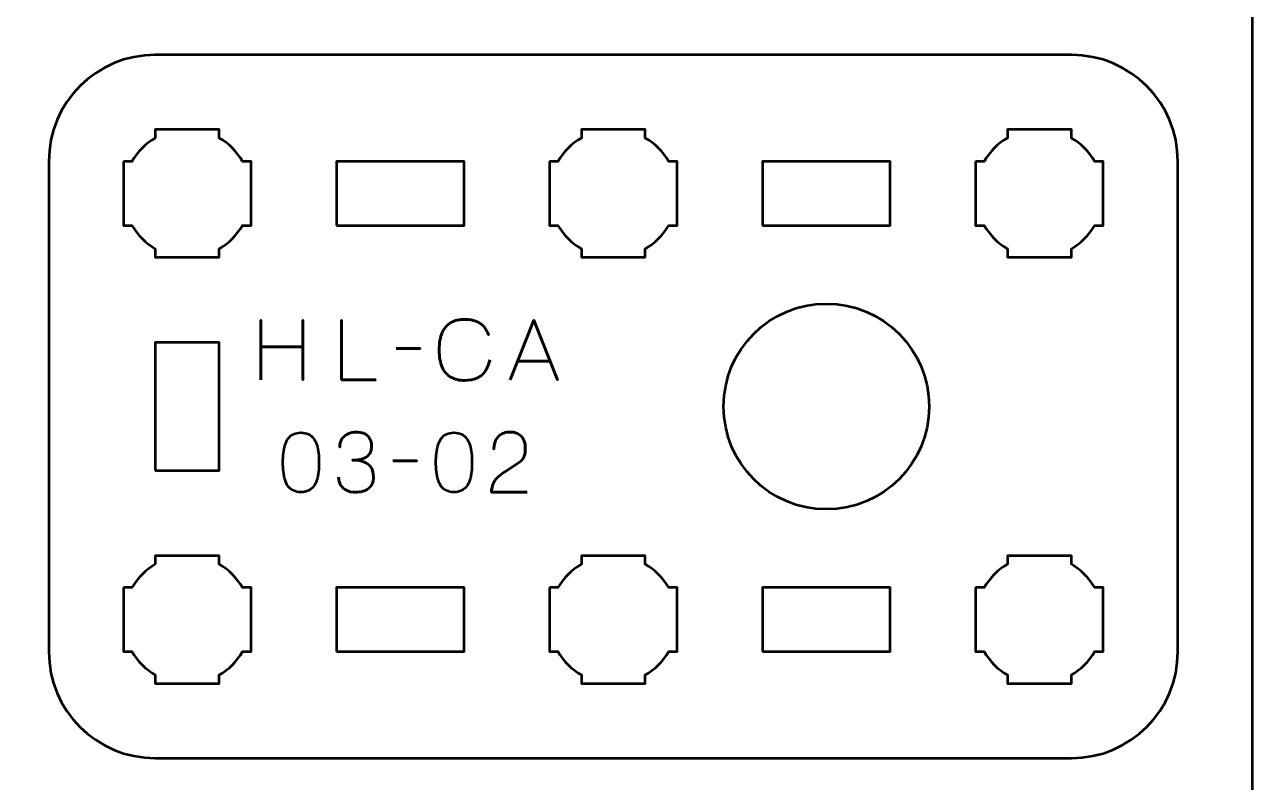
# Model space of a CAD drawing. Header units: centimetres. Extents: x -21 to 0, y -29.7 to 0.
# Drawn here: x -5.76 to 0, y -25.41 to -21.86 of the extents above; entities that cross this region are included whole.
import ezdxf

# ---------------------------------------------------------------- set-up
doc = ezdxf.new("R2010")
doc.units = ezdxf.units.CM
doc.header["$MEASUREMENT"] = 0
doc.layers.add('Layer 1', color=7, linetype='Continuous')

msp = doc.modelspace()

# ---------------------------------------------------------------- linework, layer by layer
at = {"layer": 'Layer 1', "lineweight": 53}
for points in [[(-4.3, -22.8), (-3.7, -22.8), (-3.7, -22.5), (-4.3, -22.5), (-4.3, -22.8)], [(-2.3, -22.8), (-1.7, -22.8), (-1.7, -22.5), (-2.3, -22.5), (-2.3, -22.8)], [(-5.15, -23.95), (-4.85, -23.95), (-4.85, -23.35), (-5.15, -23.35), (-5.15, -23.95)], [(-4.3, -24.8), (-3.7, -24.8), (-3.7, -24.5), (-4.3, -24.5), (-4.3, -24.8)], [(-2.3, -24.8), (-1.7, -24.8), (-1.7, -24.5), (-2.3, -24.5), (-2.3, -24.8)]]:
    msp.add_lwpolyline(points, close=True, dxfattribs=at)
msp.add_ellipse((-2, -23.65), major_axis=(0, 0.4825), ratio=1, dxfattribs=at)
at = {"layer": 'Layer 1', "color": 1, "lineweight": 53}
msp.add_open_spline([(-21.00003, -29.19995), (-21.00003, -29.19995), (-21.00003, -5.29992), (-21.00003, -5.29992), (-21.00003, -5.29992), (-21.00003, -5.21709), (-20.93286, -5.14992), (-20.85003, -5.14992), (-20.85003, -5.14992), (-20.7672, -5.14992), (-20.70003, -5.08275), (-20.70003, -4.99992), (-20.70003, -4.99992), (-20.70003, -4.91709), (-20.7672, -4.84992), (-20.85003, -4.84992), (-20.85003, -4.84992), (-20.93286, -4.84992), (-21.00003, -4.78275), (-21.00003, -4.69992), (-21.00003, -4.69992), (-21.00003, -4.61709), (-20.93286, -4.54992), (-20.85003, -4.54992), (-20.85003, -4.54992), (-20.7672, -4.54992), (-20.70003, -4.48275), (-20.70003, -4.39992), (-20.70003, -4.39992), (-20.70003, -4.31709), (-20.7672, -4.24992), (-20.85003, -4.24992), (-20.85003, -4.24992), (-20.93286, -4.24992), (-21.00003, -4.18275), (-21.00003, -4.09992), (-21.00003, -4.09992), (-21.00003, -4.01709), (-20.93286, -3.94992), (-20.85003, -3.94992), (-20.85003, -3.94992), (-20.7672, -3.94992), (-20.70003, -3.88275), (-20.70003, -3.79992), (-20.70003, -3.79992), (-20.70003, -3.71709), (-20.7672, -3.64992), (-20.85003, -3.64992), (-20.85003, -3.64992), (-20.93286, -3.64992), (-21.00003, -3.58275), (-21.00003, -3.49992), (-21.00003, -3.49992), (-21.00003, -3.41709), (-20.93286, -3.34992), (-20.85003, -3.34992), (-20.85003, -3.34992), (-20.7672, -3.34992), (-20.70003, -3.28275), (-20.70003, -3.19992), (-20.70003, -3.19992), (-20.70003, -3.11709), (-20.7672, -3.04992), (-20.85003, -3.04992), (-20.85003, -3.04992), (-20.93286, -3.04992), (-21.00003, -2.98275), (-21.00003, -2.89992), (-21.00003, -2.89992), (-21.00003, -2.81709), (-20.93286, -2.74992), (-20.85003, -2.74992), (-20.85003, -2.74992), (-20.7672, -2.74992), (-20.70003, -2.68275), (-20.70003, -2.59992), (-20.70003, -2.59992), (-20.70003, -2.51709), (-20.7672, -2.44992), (-20.85003, -2.44992), (-20.85003, -2.44992), (-20.93286, -2.44992), (-21.00003, -2.38275), (-21.00003, -2.29992), (-21.00003, -2.29992), (-21.00003, -2.21709), (-20.93286, -2.14992), (-20.85003, -2.14992), (-20.85003, -2.14992), (-20.7672, -2.14992), (-20.70003, -2.08275), (-20.70003, -1.99992), (-20.70003, -1.99992), (-20.70003, -1.91709), (-20.7672, -1.84992), (-20.85003, -1.84992), (-20.85003, -1.84992), (-20.93286, -1.84992), (-21.00003, -1.78275), (-21.00003, -1.69992), (-21.00003, -1.69992), (-21.00003, -1.61709), (-20.93286, -1.54992), (-20.85003, -1.54992), (-20.85003, -1.54992), (-20.7672, -1.54992), (-20.70003, -1.48275), (-20.70003, -1.39992), (-20.70003, -1.39992), (-20.70003, -1.31709), (-20.7672, -1.24992), (-20.85003, -1.24992), (-20.85003, -1.24992), (-20.93286, -1.24992), (-21.00003, -1.18275), (-21.00003, -1.09992), (-21.00003, -1.09992), (-21.00003, -1.09992), (-21.00003, -0.49992), (-21.00003, -0.49992), (-21.00003, -0.49992), (-21.00003, -0.22295), (-20.77694, 0.00004), (-20.49994, 0.00004), (-20.49994, 0.00004), (-20.49994, 0.00004), (-0.50008, 0.00004), (-0.50008, 0.00004), (-0.50008, 0.00004), (-0.22294, 0.00004), (0.00002, -0.22295), (0.00002, -0.49992), (0.00002, -0.49992), (0.00002, -0.49992), (0.00002, -29.19995), (0.00002, -29.19995), (0.00002, -29.19995), (0.00002, -29.47695), (-0.22294, -29.70004), (-0.50008, -29.70004), (-0.50008, -29.70004), (-0.50008, -29.70004), (-20.49994, -29.70004), (-20.49994, -29.70004), (-20.49994, -29.70004), (-20.77694, -29.70004), (-21.00003, -29.47695), (-21.00003, -29.19995)], degree=3, knots=[0, 0, 0, 0, 0.027027, 0.027027, 0.027027, 0.027027, 0.0540541, 0.0540541, 0.0540541, 0.0540541, 0.0810811, 0.0810811, 0.0810811, 0.0810811, 0.1081081, 0.1081081, 0.1081081, 0.1081081, 0.1351351, 0.1351351, 0.1351351, 0.1351351, 0.1621622, 0.1621622, 0.1621622, 0.1621622, 0.1891892, 0.1891892, 0.1891892, 0.1891892, 0.2162162, 0.2162162, 0.2162162, 0.2162162, 0.2432432, 0.2432432, 0.2432432, 0.2432432, 0.2702703, 0.2702703, 0.2702703, 0.2702703, 0.2972973, 0.2972973, 0.2972973, 0.2972973, 0.3243243, 0.3243243, 0.3243243, 0.3243243, 0.3513514, 0.3513514, 0.3513514, 0.3513514, 0.3783784, 0.3783784, 0.3783784, 0.3783784, 0.4054054, 0.4054054, 0.4054054, 0.4054054, 0.4324324, 0.4324324, 0.4324324, 0.4324324, 0.4594595, 0.4594595, 0.4594595, 0.4594595, 0.4864865, 0.4864865, 0.4864865, 0.4864865, 0.5135135, 0.5135135, 0.5135135, 0.5135135, 0.5405405, 0.5405405, 0.5405405, 0.5405405, 0.5675676, 0.5675676, 0.5675676, 0.5675676, 0.5945946, 0.5945946, 0.5945946, 0.5945946, 0.6216216, 0.6216216, 0.6216216, 0.6216216, 0.6486486, 0.6486486, 0.6486486, 0.6486486, 0.6756757, 0.6756757, 0.6756757, 0.6756757, 0.7027027, 0.7027027, 0.7027027, 0.7027027, 0.7297297, 0.7297297, 0.7297297, 0.7297297, 0.7567568, 0.7567568, 0.7567568, 0.7567568, 0.7837838, 0.7837838, 0.7837838, 0.7837838, 0.8108108, 0.8108108, 0.8108108, 0.8108108, 0.8378378, 0.8378378, 0.8378378, 0.8378378, 0.8648649, 0.8648649, 0.8648649, 0.8648649, 0.8918919, 0.8918919, 0.8918919, 0.8918919, 0.9189189, 0.9189189, 0.9189189, 0.9189189, 0.9459459, 0.9459459, 0.9459459, 0.9459459, 0.972973, 0.972973, 0.972973, 0.972973, 1, 1, 1, 1], dxfattribs=at)
at = {"layer": 'Layer 1', "color": 3, "lineweight": 53}
msp.add_open_spline([(-5.65, -24.8), (-5.65, -24.8), (-5.65, -22.5), (-5.65, -22.5), (-5.65, -22.5), (-5.65, -22.22391), (-5.42609, -22), (-5.15, -22), (-5.15, -22), (-5.15, -22), (-0.85, -22), (-0.85, -22), (-0.85, -22), (-0.57391, -22), (-0.35, -22.22391), (-0.35, -22.5), (-0.35, -22.5), (-0.35, -22.5), (-0.35, -24.8), (-0.35, -24.8), (-0.35, -24.8), (-0.35, -25.07609), (-0.57391, -25.3), (-0.85, -25.3), (-0.85, -25.3), (-0.85, -25.3), (-5.15, -25.3), (-5.15, -25.3), (-5.15, -25.3), (-5.42609, -25.3), (-5.65, -25.07609), (-5.65, -24.8)], degree=3, knots=[0, 0, 0, 0, 0.125, 0.125, 0.125, 0.125, 0.25, 0.25, 0.25, 0.25, 0.375, 0.375, 0.375, 0.375, 0.5, 0.5, 0.5, 0.5, 0.625, 0.625, 0.625, 0.625, 0.75, 0.75, 0.75, 0.75, 0.875, 0.875, 0.875, 0.875, 1, 1, 1, 1], dxfattribs=at)
at = {"layer": 'Layer 1', "lineweight": 53}
for points in [[(-5.3, -22.5), (-5.3, -22.5), (-5.25985, -22.5), (-5.25985, -22.5), (-5.25985, -22.5), (-5.2335, -22.45447), (-5.19553, -22.4165), (-5.15, -22.39015), (-5.15, -22.39015), (-5.15, -22.39015), (-5.15, -22.35), (-5.15, -22.35), (-5.15, -22.35), (-5.15, -22.35), (-5, -22.35), (-5, -22.35), (-5, -22.35), (-5, -22.35), (-4.85, -22.35), (-4.85, -22.35), (-4.85, -22.35), (-4.85, -22.35), (-4.85, -22.39015), (-4.85, -22.39015), (-4.85, -22.39015), (-4.80447, -22.4165), (-4.7665, -22.45447), (-4.74015, -22.5), (-4.74015, -22.5), (-4.74015, -22.5), (-4.7, -22.5), (-4.7, -22.5), (-4.7, -22.5), (-4.7, -22.5), (-4.7, -22.65), (-4.7, -22.65), (-4.7, -22.65), (-4.7, -22.65), (-4.7, -22.8), (-4.7, -22.8), (-4.7, -22.8), (-4.7, -22.8), (-4.74015, -22.8), (-4.74015, -22.8), (-4.74015, -22.8), (-4.7665, -22.84553), (-4.80447, -22.8835), (-4.85, -22.90985), (-4.85, -22.90985), (-4.85, -22.90985), (-4.85, -22.95), (-4.85, -22.95), (-4.85, -22.95), (-4.85, -22.95), (-5, -22.95), (-5, -22.95), (-5, -22.95), (-5, -22.95), (-5.15, -22.95), (-5.15, -22.95), (-5.15, -22.95), (-5.15, -22.95), (-5.15, -22.90985), (-5.15, -22.90985), (-5.15, -22.90985), (-5.19553, -22.8835), (-5.2335, -22.84553), (-5.25985, -22.8), (-5.25985, -22.8), (-5.25985, -22.8), (-5.3, -22.8), (-5.3, -22.8), (-5.3, -22.8), (-5.3, -22.8), (-5.3, -22.65), (-5.3, -22.65), (-5.3, -22.65), (-5.3, -22.65), (-5.3, -22.5), (-5.3, -22.5)], [(-3.3, -22.5), (-3.3, -22.5), (-3.25985, -22.5), (-3.25985, -22.5), (-3.25985, -22.5), (-3.2335, -22.45447), (-3.19553, -22.4165), (-3.15, -22.39015), (-3.15, -22.39015), (-3.15, -22.39015), (-3.15, -22.35), (-3.15, -22.35), (-3.15, -22.35), (-3.15, -22.35), (-3, -22.35), (-3, -22.35), (-3, -22.35), (-3, -22.35), (-2.85, -22.35), (-2.85, -22.35), (-2.85, -22.35), (-2.85, -22.35), (-2.85, -22.39015), (-2.85, -22.39015), (-2.85, -22.39015), (-2.80447, -22.4165), (-2.7665, -22.45447), (-2.74015, -22.5), (-2.74015, -22.5), (-2.74015, -22.5), (-2.7, -22.5), (-2.7, -22.5), (-2.7, -22.5), (-2.7, -22.5), (-2.7, -22.65), (-2.7, -22.65), (-2.7, -22.65), (-2.7, -22.65), (-2.7, -22.8), (-2.7, -22.8), (-2.7, -22.8), (-2.7, -22.8), (-2.74015, -22.8), (-2.74015, -22.8), (-2.74015, -22.8), (-2.7665, -22.84553), (-2.80447, -22.8835), (-2.85, -22.90985), (-2.85, -22.90985), (-2.85, -22.90985), (-2.85, -22.95), (-2.85, -22.95), (-2.85, -22.95), (-2.85, -22.95), (-3, -22.95), (-3, -22.95), (-3, -22.95), (-3, -22.95), (-3.15, -22.95), (-3.15, -22.95), (-3.15, -22.95), (-3.15, -22.95), (-3.15, -22.90985), (-3.15, -22.90985), (-3.15, -22.90985), (-3.19553, -22.8835), (-3.2335, -22.84553), (-3.25985, -22.8), (-3.25985, -22.8), (-3.25985, -22.8), (-3.3, -22.8), (-3.3, -22.8), (-3.3, -22.8), (-3.3, -22.8), (-3.3, -22.65), (-3.3, -22.65), (-3.3, -22.65), (-3.3, -22.65), (-3.3, -22.5), (-3.3, -22.5)], [(-1.3, -22.5), (-1.3, -22.5), (-1.25985, -22.5), (-1.25985, -22.5), (-1.25985, -22.5), (-1.2335, -22.45447), (-1.19553, -22.4165), (-1.15, -22.39015), (-1.15, -22.39015), (-1.15, -22.39015), (-1.15, -22.35), (-1.15, -22.35), (-1.15, -22.35), (-1.15, -22.35), (-1, -22.35), (-1, -22.35), (-1, -22.35), (-1, -22.35), (-0.85, -22.35), (-0.85, -22.35), (-0.85, -22.35), (-0.85, -22.35), (-0.85, -22.39015), (-0.85, -22.39015), (-0.85, -22.39015), (-0.80447, -22.4165), (-0.7665, -22.45447), (-0.74015, -22.5), (-0.74015, -22.5), (-0.74015, -22.5), (-0.7, -22.5), (-0.7, -22.5), (-0.7, -22.5), (-0.7, -22.5), (-0.7, -22.65), (-0.7, -22.65), (-0.7, -22.65), (-0.7, -22.65), (-0.7, -22.8), (-0.7, -22.8), (-0.7, -22.8), (-0.7, -22.8), (-0.74015, -22.8), (-0.74015, -22.8), (-0.74015, -22.8), (-0.7665, -22.84553), (-0.80447, -22.8835), (-0.85, -22.90985), (-0.85, -22.90985), (-0.85, -22.90985), (-0.85, -22.95), (-0.85, -22.95), (-0.85, -22.95), (-0.85, -22.95), (-1, -22.95), (-1, -22.95), (-1, -22.95), (-1, -22.95), (-1.15, -22.95), (-1.15, -22.95), (-1.15, -22.95), (-1.15, -22.95), (-1.15, -22.90985), (-1.15, -22.90985), (-1.15, -22.90985), (-1.19553, -22.8835), (-1.2335, -22.84553), (-1.25985, -22.8), (-1.25985, -22.8), (-1.25985, -22.8), (-1.3, -22.8), (-1.3, -22.8), (-1.3, -22.8), (-1.3, -22.8), (-1.3, -22.65), (-1.3, -22.65), (-1.3, -22.65), (-1.3, -22.65), (-1.3, -22.5), (-1.3, -22.5)], [(-5.3, -24.5), (-5.3, -24.5), (-5.25985, -24.5), (-5.25985, -24.5), (-5.25985, -24.5), (-5.2335, -24.45447), (-5.19553, -24.4165), (-5.15, -24.39015), (-5.15, -24.39015), (-5.15, -24.39015), (-5.15, -24.35), (-5.15, -24.35), (-5.15, -24.35), (-5.15, -24.35), (-5, -24.35), (-5, -24.35), (-5, -24.35), (-5, -24.35), (-4.85, -24.35), (-4.85, -24.35), (-4.85, -24.35), (-4.85, -24.35), (-4.85, -24.39015), (-4.85, -24.39015), (-4.85, -24.39015), (-4.80447, -24.4165), (-4.7665, -24.45447), (-4.74015, -24.5), (-4.74015, -24.5), (-4.74015, -24.5), (-4.7, -24.5), (-4.7, -24.5), (-4.7, -24.5), (-4.7, -24.5), (-4.7, -24.65), (-4.7, -24.65), (-4.7, -24.65), (-4.7, -24.65), (-4.7, -24.8), (-4.7, -24.8), (-4.7, -24.8), (-4.7, -24.8), (-4.74015, -24.8), (-4.74015, -24.8), (-4.74015, -24.8), (-4.7665, -24.84553), (-4.80447, -24.8835), (-4.85, -24.90985), (-4.85, -24.90985), (-4.85, -24.90985), (-4.85, -24.95), (-4.85, -24.95), (-4.85, -24.95), (-4.85, -24.95), (-5, -24.95), (-5, -24.95), (-5, -24.95), (-5, -24.95), (-5.15, -24.95), (-5.15, -24.95), (-5.15, -24.95), (-5.15, -24.95), (-5.15, -24.90985), (-5.15, -24.90985), (-5.15, -24.90985), (-5.19553, -24.8835), (-5.2335, -24.84553), (-5.25985, -24.8), (-5.25985, -24.8), (-5.25985, -24.8), (-5.3, -24.8), (-5.3, -24.8), (-5.3, -24.8), (-5.3, -24.8), (-5.3, -24.65), (-5.3, -24.65), (-5.3, -24.65), (-5.3, -24.65), (-5.3, -24.5), (-5.3, -24.5)], [(-3.3, -24.5), (-3.3, -24.5), (-3.25985, -24.5), (-3.25985, -24.5), (-3.25985, -24.5), (-3.2335, -24.45447), (-3.19553, -24.4165), (-3.15, -24.39015), (-3.15, -24.39015), (-3.15, -24.39015), (-3.15, -24.35), (-3.15, -24.35), (-3.15, -24.35), (-3.15, -24.35), (-3, -24.35), (-3, -24.35), (-3, -24.35), (-3, -24.35), (-2.85, -24.35), (-2.85, -24.35), (-2.85, -24.35), (-2.85, -24.35), (-2.85, -24.39015), (-2.85, -24.39015), (-2.85, -24.39015), (-2.80447, -24.4165), (-2.7665, -24.45447), (-2.74015, -24.5), (-2.74015, -24.5), (-2.74015, -24.5), (-2.7, -24.5), (-2.7, -24.5), (-2.7, -24.5), (-2.7, -24.5), (-2.7, -24.65), (-2.7, -24.65), (-2.7, -24.65), (-2.7, -24.65), (-2.7, -24.8), (-2.7, -24.8), (-2.7, -24.8), (-2.7, -24.8), (-2.74015, -24.8), (-2.74015, -24.8), (-2.74015, -24.8), (-2.7665, -24.84553), (-2.80447, -24.8835), (-2.85, -24.90985), (-2.85, -24.90985), (-2.85, -24.90985), (-2.85, -24.95), (-2.85, -24.95), (-2.85, -24.95), (-2.85, -24.95), (-3, -24.95), (-3, -24.95), (-3, -24.95), (-3, -24.95), (-3.15, -24.95), (-3.15, -24.95), (-3.15, -24.95), (-3.15, -24.95), (-3.15, -24.90985), (-3.15, -24.90985), (-3.15, -24.90985), (-3.19553, -24.8835), (-3.2335, -24.84553), (-3.25985, -24.8), (-3.25985, -24.8), (-3.25985, -24.8), (-3.3, -24.8), (-3.3, -24.8), (-3.3, -24.8), (-3.3, -24.8), (-3.3, -24.65), (-3.3, -24.65), (-3.3, -24.65), (-3.3, -24.65), (-3.3, -24.5), (-3.3, -24.5)], [(-1.3, -24.5), (-1.3, -24.5), (-1.25985, -24.5), (-1.25985, -24.5), (-1.25985, -24.5), (-1.2335, -24.45447), (-1.19553, -24.4165), (-1.15, -24.39015), (-1.15, -24.39015), (-1.15, -24.39015), (-1.15, -24.35), (-1.15, -24.35), (-1.15, -24.35), (-1.15, -24.35), (-1, -24.35), (-1, -24.35), (-1, -24.35), (-1, -24.35), (-0.85, -24.35), (-0.85, -24.35), (-0.85, -24.35), (-0.85, -24.35), (-0.85, -24.39015), (-0.85, -24.39015), (-0.85, -24.39015), (-0.80447, -24.4165), (-0.7665, -24.45447), (-0.74015, -24.5), (-0.74015, -24.5), (-0.74015, -24.5), (-0.7, -24.5), (-0.7, -24.5), (-0.7, -24.5), (-0.7, -24.5), (-0.7, -24.65), (-0.7, -24.65), (-0.7, -24.65), (-0.7, -24.65), (-0.7, -24.8), (-0.7, -24.8), (-0.7, -24.8), (-0.7, -24.8), (-0.74015, -24.8), (-0.74015, -24.8), (-0.74015, -24.8), (-0.7665, -24.84553), (-0.80447, -24.8835), (-0.85, -24.90985), (-0.85, -24.90985), (-0.85, -24.90985), (-0.85, -24.95), (-0.85, -24.95), (-0.85, -24.95), (-0.85, -24.95), (-1, -24.95), (-1, -24.95), (-1, -24.95), (-1, -24.95), (-1.15, -24.95), (-1.15, -24.95), (-1.15, -24.95), (-1.15, -24.95), (-1.15, -24.90985), (-1.15, -24.90985), (-1.15, -24.90985), (-1.19553, -24.8835), (-1.2335, -24.84553), (-1.25985, -24.8), (-1.25985, -24.8), (-1.25985, -24.8), (-1.3, -24.8), (-1.3, -24.8), (-1.3, -24.8), (-1.3, -24.8), (-1.3, -24.65), (-1.3, -24.65), (-1.3, -24.65), (-1.3, -24.65), (-1.3, -24.5), (-1.3, -24.5)]]:
    msp.add_open_spline(points, degree=3, knots=[0, 0, 0, 0, 0.05, 0.05, 0.05, 0.05, 0.1, 0.1, 0.1, 0.1, 0.15, 0.15, 0.15, 0.15, 0.2, 0.2, 0.2, 0.2, 0.25, 0.25, 0.25, 0.25, 0.3, 0.3, 0.3, 0.3, 0.35, 0.35, 0.35, 0.35, 0.4, 0.4, 0.4, 0.4, 0.45, 0.45, 0.45, 0.45, 0.5, 0.5, 0.5, 0.5, 0.55, 0.55, 0.55, 0.55, 0.6, 0.6, 0.6, 0.6, 0.65, 0.65, 0.65, 0.65, 0.7, 0.7, 0.7, 0.7, 0.75, 0.75, 0.75, 0.75, 0.8, 0.8, 0.8, 0.8, 0.85, 0.85, 0.85, 0.85, 0.9, 0.9, 0.9, 0.9, 0.95, 0.95, 0.95, 0.95, 1, 1, 1, 1], dxfattribs=at)
at = {"layer": 'Layer 1', "color": 5, "lineweight": 53}
for points, knots in [([(-4.65505, -23.52462), (-4.65505, -23.52462), (-4.65505, -23.36978), (-4.65505, -23.36978), (-4.65505, -23.36978), (-4.65505, -23.36978), (-4.45753, -23.36978), (-4.45753, -23.36978), (-4.45753, -23.36978), (-4.45753, -23.36978), (-4.45753, -23.52462), (-4.45753, -23.52462), (-4.45753, -23.52462), (-4.45753, -23.52462), (-4.45753, -23.24522), (-4.45753, -23.24522), (-4.45753, -23.24522), (-4.45753, -23.24522), (-4.45753, -23.36978), (-4.45753, -23.36978), (-4.45753, -23.36978), (-4.45753, -23.36978), (-4.65505, -23.36978), (-4.65505, -23.36978), (-4.65505, -23.36978), (-4.65505, -23.36978), (-4.65505, -23.24522), (-4.65505, -23.24522), (-4.65505, -23.24522), (-4.65505, -23.24522), (-4.65505, -23.52462), (-4.65505, -23.52462)], [0, 0, 0, 0, 0.125, 0.125, 0.125, 0.125, 0.25, 0.25, 0.25, 0.25, 0.375, 0.375, 0.375, 0.375, 0.5, 0.5, 0.5, 0.5, 0.625, 0.625, 0.625, 0.625, 0.75, 0.75, 0.75, 0.75, 0.875, 0.875, 0.875, 0.875, 1, 1, 1, 1]), ([(-4.11293, -23.52462), (-4.11293, -23.52462), (-4.2763, -23.52462), (-4.2763, -23.52462), (-4.2763, -23.52462), (-4.2763, -23.52462), (-4.2763, -23.24483), (-4.2763, -23.24483), (-4.2763, -23.24483), (-4.2763, -23.24483), (-4.2763, -23.52462), (-4.2763, -23.52462), (-4.2763, -23.52462), (-4.2763, -23.52462), (-4.11293, -23.52462), (-4.11293, -23.52462)], [0, 0, 0, 0, 0.25, 0.25, 0.25, 0.25, 0.5, 0.5, 0.5, 0.5, 0.75, 0.75, 0.75, 0.75, 1, 1, 1, 1]), ([(-3.58012, -23.43071), (-3.58426, -23.45289), (-3.5915, -23.4712), (-3.60165, -23.48556), (-3.60165, -23.48556), (-3.61187, -23.49985), (-3.62494, -23.51046), (-3.64085, -23.51738), (-3.64085, -23.51738), (-3.65669, -23.5243), (-3.67532, -23.52779), (-3.69653, -23.52772), (-3.69653, -23.52772), (-3.72234, -23.52779), (-3.74427, -23.52281), (-3.76225, -23.51265), (-3.76225, -23.51265), (-3.78023, -23.50257), (-3.79394, -23.48698), (-3.80338, -23.46583), (-3.80338, -23.46583), (-3.81282, -23.44468), (-3.81754, -23.41758), (-3.81761, -23.38453), (-3.81761, -23.38453), (-3.81754, -23.35161), (-3.81282, -23.32458), (-3.80338, -23.30343), (-3.80338, -23.30343), (-3.79394, -23.28228), (-3.78023, -23.26662), (-3.76225, -23.25647), (-3.76225, -23.25647), (-3.74427, -23.24632), (-3.72234, -23.24127), (-3.69653, -23.24134), (-3.69653, -23.24134), (-3.66892, -23.24127), (-3.64576, -23.24716), (-3.62714, -23.25899), (-3.62714, -23.25899), (-3.60857, -23.27083), (-3.59493, -23.28913), (-3.58633, -23.3139), (-3.58633, -23.3139), (-3.59493, -23.28913), (-3.60857, -23.27083), (-3.62714, -23.25899), (-3.62714, -23.25899), (-3.64576, -23.24716), (-3.66892, -23.24127), (-3.69653, -23.24134), (-3.69653, -23.24134), (-3.72234, -23.24127), (-3.74427, -23.24632), (-3.76225, -23.25647), (-3.76225, -23.25647), (-3.78023, -23.26662), (-3.79394, -23.28228), (-3.80338, -23.30343), (-3.80338, -23.30343), (-3.81282, -23.32458), (-3.81754, -23.35161), (-3.81761, -23.38453), (-3.81761, -23.38453), (-3.81754, -23.41758), (-3.81282, -23.44468), (-3.80338, -23.46583), (-3.80338, -23.46583), (-3.79394, -23.48698), (-3.78023, -23.50257), (-3.76225, -23.51265), (-3.76225, -23.51265), (-3.74427, -23.52281), (-3.72234, -23.52779), (-3.69653, -23.52772), (-3.69653, -23.52772), (-3.67532, -23.52779), (-3.65669, -23.5243), (-3.64085, -23.51738), (-3.64085, -23.51738), (-3.62494, -23.51046), (-3.61187, -23.49985), (-3.60165, -23.48556), (-3.60165, -23.48556), (-3.5915, -23.4712), (-3.58426, -23.45289), (-3.58012, -23.43071)], [0, 0, 0, 0, 0.0454545, 0.0454545, 0.0454545, 0.0454545, 0.0909091, 0.0909091, 0.0909091, 0.0909091, 0.1363636, 0.1363636, 0.1363636, 0.1363636, 0.1818182, 0.1818182, 0.1818182, 0.1818182, 0.2272727, 0.2272727, 0.2272727, 0.2272727, 0.2727273, 0.2727273, 0.2727273, 0.2727273, 0.3181818, 0.3181818, 0.3181818, 0.3181818, 0.3636364, 0.3636364, 0.3636364, 0.3636364, 0.4090909, 0.4090909, 0.4090909, 0.4090909, 0.4545455, 0.4545455, 0.4545455, 0.4545455, 0.5, 0.5, 0.5, 0.5, 0.5454545, 0.5454545, 0.5454545, 0.5454545, 0.5909091, 0.5909091, 0.5909091, 0.5909091, 0.6363636, 0.6363636, 0.6363636, 0.6363636, 0.6818182, 0.6818182, 0.6818182, 0.6818182, 0.7272727, 0.7272727, 0.7272727, 0.7272727, 0.7727273, 0.7727273, 0.7727273, 0.7727273, 0.8181818, 0.8181818, 0.8181818, 0.8181818, 0.8636364, 0.8636364, 0.8636364, 0.8636364, 0.9090909, 0.9090909, 0.9090909, 0.9090909, 0.9545455, 0.9545455, 0.9545455, 0.9545455, 1, 1, 1, 1]), ([(-3.48465, -23.52462), (-3.48465, -23.52462), (-3.37366, -23.24483), (-3.37366, -23.24483), (-3.37366, -23.24483), (-3.37366, -23.24483), (-3.26229, -23.52462), (-3.26229, -23.52462), (-3.26229, -23.52462), (-3.26229, -23.52462), (-3.37366, -23.24483), (-3.37366, -23.24483), (-3.37366, -23.24483), (-3.37366, -23.24483), (-3.48465, -23.52462), (-3.48465, -23.52462)], [0, 0, 0, 0, 0.25, 0.25, 0.25, 0.25, 0.5, 0.5, 0.5, 0.5, 0.75, 0.75, 0.75, 0.75, 1, 1, 1, 1]), ([(-4.0194, -23.37832), (-4.0194, -23.37832), (-3.90647, -23.37832), (-3.90647, -23.37832), (-3.90647, -23.37832), (-3.90647, -23.37832), (-4.0194, -23.37832), (-4.0194, -23.37832)], [0, 0, 0, 0, 0.5, 0.5, 0.5, 0.5, 1, 1, 1, 1]), ([(-3.44972, -23.43653), (-3.44972, -23.43653), (-3.2976, -23.43653), (-3.2976, -23.43653), (-3.2976, -23.43653), (-3.2976, -23.43653), (-3.44972, -23.43653), (-3.44972, -23.43653)], [0, 0, 0, 0, 0.5, 0.5, 0.5, 0.5, 1, 1, 1, 1]), ([(-4.46644, -24.052), (-4.45286, -24.05194), (-4.44115, -24.04954), (-4.43139, -24.04489), (-4.43139, -24.04489), (-4.42169, -24.04023), (-4.4136, -24.03357), (-4.40713, -24.02509), (-4.40713, -24.02509), (-4.40073, -24.01656), (-4.39569, -24.00647), (-4.39193, -23.99483), (-4.39193, -23.99483), (-4.38825, -23.98318), (-4.3856, -23.97044), (-4.38411, -23.95647), (-4.38411, -23.95647), (-4.38256, -23.9425), (-4.38178, -23.92782), (-4.38185, -23.9123), (-4.38185, -23.9123), (-4.38178, -23.89684), (-4.38256, -23.88216), (-4.38411, -23.86825), (-4.38411, -23.86825), (-4.3856, -23.85435), (-4.38825, -23.84154), (-4.39193, -23.8299), (-4.39193, -23.8299), (-4.39569, -23.81832), (-4.40073, -23.80823), (-4.40713, -23.79963), (-4.40713, -23.79963), (-4.4136, -23.79109), (-4.42169, -23.78443), (-4.43139, -23.77978), (-4.43139, -23.77978), (-4.44115, -23.77505), (-4.45286, -23.77266), (-4.46644, -23.7726), (-4.46644, -23.7726), (-4.48002, -23.77266), (-4.49173, -23.77505), (-4.5015, -23.77978), (-4.5015, -23.77978), (-4.5112, -23.78443), (-4.51928, -23.79109), (-4.52575, -23.79963), (-4.52575, -23.79963), (-4.53215, -23.80823), (-4.5372, -23.81832), (-4.54095, -23.8299), (-4.54095, -23.8299), (-4.54464, -23.84154), (-4.54729, -23.85435), (-4.54878, -23.86825), (-4.54878, -23.86825), (-4.55033, -23.88216), (-4.5511, -23.89684), (-4.55104, -23.9123), (-4.55104, -23.9123), (-4.5511, -23.92782), (-4.55033, -23.9425), (-4.54878, -23.95647), (-4.54878, -23.95647), (-4.54729, -23.97044), (-4.54464, -23.98318), (-4.54095, -23.99483), (-4.54095, -23.99483), (-4.5372, -24.00647), (-4.53215, -24.01656), (-4.52575, -24.02509), (-4.52575, -24.02509), (-4.51928, -24.03357), (-4.5112, -24.04023), (-4.5015, -24.04489), (-4.5015, -24.04489), (-4.49173, -24.04954), (-4.48002, -24.05194), (-4.46644, -24.052)], [0, 0, 0, 0, 0.05, 0.05, 0.05, 0.05, 0.1, 0.1, 0.1, 0.1, 0.15, 0.15, 0.15, 0.15, 0.2, 0.2, 0.2, 0.2, 0.25, 0.25, 0.25, 0.25, 0.3, 0.3, 0.3, 0.3, 0.35, 0.35, 0.35, 0.35, 0.4, 0.4, 0.4, 0.4, 0.45, 0.45, 0.45, 0.45, 0.5, 0.5, 0.5, 0.5, 0.55, 0.55, 0.55, 0.55, 0.6, 0.6, 0.6, 0.6, 0.65, 0.65, 0.65, 0.65, 0.7, 0.7, 0.7, 0.7, 0.75, 0.75, 0.75, 0.75, 0.8, 0.8, 0.8, 0.8, 0.85, 0.85, 0.85, 0.85, 0.9, 0.9, 0.9, 0.9, 0.95, 0.95, 0.95, 0.95, 1, 1, 1, 1]), ([(-4.46644, -24.052), (-4.45286, -24.05194), (-4.44115, -24.04954), (-4.43139, -24.04489), (-4.43139, -24.04489), (-4.42169, -24.04023), (-4.4136, -24.03357), (-4.40713, -24.02509), (-4.40713, -24.02509), (-4.40073, -24.01656), (-4.39569, -24.00647), (-4.39193, -23.99483), (-4.39193, -23.99483), (-4.38825, -23.98318), (-4.3856, -23.97044), (-4.38411, -23.95647), (-4.38411, -23.95647), (-4.38256, -23.9425), (-4.38178, -23.92782), (-4.38185, -23.9123), (-4.38185, -23.9123), (-4.38178, -23.89684), (-4.38256, -23.88216), (-4.38411, -23.86825), (-4.38411, -23.86825), (-4.3856, -23.85435), (-4.38825, -23.84154), (-4.39193, -23.8299), (-4.39193, -23.8299), (-4.39569, -23.81832), (-4.40073, -23.80823), (-4.40713, -23.79963), (-4.40713, -23.79963), (-4.4136, -23.79109), (-4.42169, -23.78443), (-4.43139, -23.77978), (-4.43139, -23.77978), (-4.44115, -23.77505), (-4.45286, -23.77266), (-4.46644, -23.7726), (-4.46644, -23.7726), (-4.48002, -23.77266), (-4.49173, -23.77505), (-4.5015, -23.77978), (-4.5015, -23.77978), (-4.5112, -23.78443), (-4.51928, -23.79109), (-4.52575, -23.79963), (-4.52575, -23.79963), (-4.53215, -23.80823), (-4.5372, -23.81832), (-4.54095, -23.8299), (-4.54095, -23.8299), (-4.54464, -23.84154), (-4.54729, -23.85435), (-4.54878, -23.86825), (-4.54878, -23.86825), (-4.55033, -23.88216), (-4.5511, -23.89684), (-4.55104, -23.9123), (-4.55104, -23.9123), (-4.5511, -23.92782), (-4.55033, -23.9425), (-4.54878, -23.95647), (-4.54878, -23.95647), (-4.54729, -23.97044), (-4.54464, -23.98318), (-4.54095, -23.99483), (-4.54095, -23.99483), (-4.5372, -24.00647), (-4.53215, -24.01656), (-4.52575, -24.02509), (-4.52575, -24.02509), (-4.51928, -24.03357), (-4.5112, -24.04023), (-4.5015, -24.04489), (-4.5015, -24.04489), (-4.49173, -24.04954), (-4.48002, -24.05194), (-4.46644, -24.052)], [0, 0, 0, 0, 0.05, 0.05, 0.05, 0.05, 0.1, 0.1, 0.1, 0.1, 0.15, 0.15, 0.15, 0.15, 0.2, 0.2, 0.2, 0.2, 0.25, 0.25, 0.25, 0.25, 0.3, 0.3, 0.3, 0.3, 0.35, 0.35, 0.35, 0.35, 0.4, 0.4, 0.4, 0.4, 0.45, 0.45, 0.45, 0.45, 0.5, 0.5, 0.5, 0.5, 0.55, 0.55, 0.55, 0.55, 0.6, 0.6, 0.6, 0.6, 0.65, 0.65, 0.65, 0.65, 0.7, 0.7, 0.7, 0.7, 0.75, 0.75, 0.75, 0.75, 0.8, 0.8, 0.8, 0.8, 0.85, 0.85, 0.85, 0.85, 0.9, 0.9, 0.9, 0.9, 0.95, 0.95, 0.95, 0.95, 1, 1, 1, 1]), ([(-4.28988, -23.98176), (-4.28981, -23.99573), (-4.28658, -24.00789), (-4.28018, -24.01843), (-4.28018, -24.01843), (-4.27378, -24.02891), (-4.26466, -24.03712), (-4.25276, -24.04301), (-4.25276, -24.04301), (-4.24085, -24.0489), (-4.22656, -24.05187), (-4.20994, -24.052), (-4.20994, -24.052), (-4.19746, -24.052), (-4.18614, -24.05071), (-4.17585, -24.04799), (-4.17585, -24.04799), (-4.16564, -24.04527), (-4.15684, -24.04107), (-4.1494, -24.03531), (-4.1494, -24.03531), (-4.14196, -24.02956), (-4.13627, -24.02212), (-4.1322, -24.01306), (-4.1322, -24.01306), (-4.12819, -24.00395), (-4.12618, -23.99301), (-4.12612, -23.98021), (-4.12612, -23.98021), (-4.12605, -23.96313), (-4.12955, -23.94871), (-4.13647, -23.937), (-4.13647, -23.937), (-4.14339, -23.9253), (-4.15412, -23.9165), (-4.16855, -23.91049), (-4.16855, -23.91049), (-4.18297, -23.90447), (-4.20147, -23.90143), (-4.22391, -23.90143), (-4.22391, -23.90143), (-4.20716, -23.9015), (-4.19312, -23.89995), (-4.18168, -23.89678), (-4.18168, -23.89678), (-4.17029, -23.89361), (-4.16117, -23.88914), (-4.15432, -23.88332), (-4.15432, -23.88332), (-4.14746, -23.87757), (-4.14248, -23.87071), (-4.13951, -23.86282), (-4.13951, -23.86282), (-4.13647, -23.85499), (-4.13498, -23.84639), (-4.13504, -23.83701), (-4.13504, -23.83701), (-4.13498, -23.82764), (-4.13627, -23.81897), (-4.13886, -23.81095), (-4.13886, -23.81095), (-4.14138, -23.80293), (-4.14552, -23.79588), (-4.15115, -23.78987), (-4.15115, -23.78987), (-4.15677, -23.78385), (-4.16421, -23.77913), (-4.17333, -23.77577), (-4.17333, -23.77577), (-4.18252, -23.7724), (-4.19371, -23.77072), (-4.20683, -23.77066), (-4.20683, -23.77066), (-4.2199, -23.77072), (-4.23135, -23.77266), (-4.24105, -23.77641), (-4.24105, -23.77641), (-4.25081, -23.78016), (-4.25883, -23.78527), (-4.2653, -23.79181), (-4.2653, -23.79181), (-4.27171, -23.79834), (-4.27649, -23.80578), (-4.27966, -23.81418), (-4.27966, -23.81418), (-4.28289, -23.82259), (-4.28445, -23.83152), (-4.28445, -23.8409), (-4.28445, -23.8409), (-4.28445, -23.83152), (-4.28289, -23.82259), (-4.27966, -23.81418), (-4.27966, -23.81418), (-4.27649, -23.80578), (-4.27171, -23.79834), (-4.2653, -23.79181), (-4.2653, -23.79181), (-4.25883, -23.78527), (-4.25081, -23.78016), (-4.24105, -23.77641), (-4.24105, -23.77641), (-4.23135, -23.77266), (-4.2199, -23.77072), (-4.20683, -23.77066), (-4.20683, -23.77066), (-4.19371, -23.77072), (-4.18252, -23.7724), (-4.17333, -23.77577), (-4.17333, -23.77577), (-4.16421, -23.77913), (-4.15677, -23.78385), (-4.15115, -23.78987), (-4.15115, -23.78987), (-4.14552, -23.79588), (-4.14138, -23.80293), (-4.13886, -23.81095), (-4.13886, -23.81095), (-4.13627, -23.81897), (-4.13498, -23.82764), (-4.13504, -23.83701), (-4.13504, -23.83701), (-4.13498, -23.84639), (-4.13647, -23.85499), (-4.13951, -23.86282), (-4.13951, -23.86282), (-4.14248, -23.87071), (-4.14746, -23.87757), (-4.15432, -23.88332), (-4.15432, -23.88332), (-4.16117, -23.88914), (-4.17029, -23.89361), (-4.18168, -23.89678), (-4.18168, -23.89678), (-4.19312, -23.89995), (-4.20716, -23.9015), (-4.22391, -23.90143), (-4.22391, -23.90143), (-4.20147, -23.90143), (-4.18297, -23.90447), (-4.16855, -23.91049), (-4.16855, -23.91049), (-4.15412, -23.9165), (-4.14339, -23.9253), (-4.13647, -23.937), (-4.13647, -23.937), (-4.12955, -23.94871), (-4.12605, -23.96313), (-4.12612, -23.98021), (-4.12612, -23.98021), (-4.12618, -23.99301), (-4.12819, -24.00395), (-4.1322, -24.01306), (-4.1322, -24.01306), (-4.13627, -24.02212), (-4.14196, -24.02956), (-4.1494, -24.03531), (-4.1494, -24.03531), (-4.15684, -24.04107), (-4.16564, -24.04527), (-4.17585, -24.04799), (-4.17585, -24.04799), (-4.18614, -24.05071), (-4.19746, -24.052), (-4.20994, -24.052), (-4.20994, -24.052), (-4.22656, -24.05187), (-4.24085, -24.0489), (-4.25276, -24.04301), (-4.25276, -24.04301), (-4.26466, -24.03712), (-4.27378, -24.02891), (-4.28018, -24.01843), (-4.28018, -24.01843), (-4.28658, -24.00789), (-4.28981, -23.99573), (-4.28988, -23.98176)], [0, 0, 0, 0, 0.0227273, 0.0227273, 0.0227273, 0.0227273, 0.0454545, 0.0454545, 0.0454545, 0.0454545, 0.0681818, 0.0681818, 0.0681818, 0.0681818, 0.0909091, 0.0909091, 0.0909091, 0.0909091, 0.1136364, 0.1136364, 0.1136364, 0.1136364, 0.1363636, 0.1363636, 0.1363636, 0.1363636, 0.1590909, 0.1590909, 0.1590909, 0.1590909, 0.1818182, 0.1818182, 0.1818182, 0.1818182, 0.2045455, 0.2045455, 0.2045455, 0.2045455, 0.2272727, 0.2272727, 0.2272727, 0.2272727, 0.25, 0.25, 0.25, 0.25, 0.2727273, 0.2727273, 0.2727273, 0.2727273, 0.2954545, 0.2954545, 0.2954545, 0.2954545, 0.3181818, 0.3181818, 0.3181818, 0.3181818, 0.3409091, 0.3409091, 0.3409091, 0.3409091, 0.3636364, 0.3636364, 0.3636364, 0.3636364, 0.3863636, 0.3863636, 0.3863636, 0.3863636, 0.4090909, 0.4090909, 0.4090909, 0.4090909, 0.4318182, 0.4318182, 0.4318182, 0.4318182, 0.4545455, 0.4545455, 0.4545455, 0.4545455, 0.4772727, 0.4772727, 0.4772727, 0.4772727, 0.5, 0.5, 0.5, 0.5, 0.5227273, 0.5227273, 0.5227273, 0.5227273, 0.5454545, 0.5454545, 0.5454545, 0.5454545, 0.5681818, 0.5681818, 0.5681818, 0.5681818, 0.5909091, 0.5909091, 0.5909091, 0.5909091, 0.6136364, 0.6136364, 0.6136364, 0.6136364, 0.6363636, 0.6363636, 0.6363636, 0.6363636, 0.6590909, 0.6590909, 0.6590909, 0.6590909, 0.6818182, 0.6818182, 0.6818182, 0.6818182, 0.7045455, 0.7045455, 0.7045455, 0.7045455, 0.7272727, 0.7272727, 0.7272727, 0.7272727, 0.75, 0.75, 0.75, 0.75, 0.7727273, 0.7727273, 0.7727273, 0.7727273, 0.7954545, 0.7954545, 0.7954545, 0.7954545, 0.8181818, 0.8181818, 0.8181818, 0.8181818, 0.8409091, 0.8409091, 0.8409091, 0.8409091, 0.8636364, 0.8636364, 0.8636364, 0.8636364, 0.8863636, 0.8863636, 0.8863636, 0.8863636, 0.9090909, 0.9090909, 0.9090909, 0.9090909, 0.9318182, 0.9318182, 0.9318182, 0.9318182, 0.9545455, 0.9545455, 0.9545455, 0.9545455, 0.9772727, 0.9772727, 0.9772727, 0.9772727, 1, 1, 1, 1]), ([(-3.74815, -24.052), (-3.73457, -24.05194), (-3.72286, -24.04954), (-3.7131, -24.04489), (-3.7131, -24.04489), (-3.7034, -24.04023), (-3.69531, -24.03357), (-3.68884, -24.02509), (-3.68884, -24.02509), (-3.68244, -24.01656), (-3.6774, -24.00647), (-3.67364, -23.99483), (-3.67364, -23.99483), (-3.66996, -23.98318), (-3.66731, -23.97044), (-3.66582, -23.95647), (-3.66582, -23.95647), (-3.66427, -23.9425), (-3.66349, -23.92782), (-3.66356, -23.9123), (-3.66356, -23.9123), (-3.66349, -23.89684), (-3.66427, -23.88216), (-3.66582, -23.86825), (-3.66582, -23.86825), (-3.66731, -23.85435), (-3.66996, -23.84154), (-3.67364, -23.8299), (-3.67364, -23.8299), (-3.6774, -23.81832), (-3.68244, -23.80823), (-3.68884, -23.79963), (-3.68884, -23.79963), (-3.69531, -23.79109), (-3.7034, -23.78443), (-3.7131, -23.77978), (-3.7131, -23.77978), (-3.72286, -23.77505), (-3.73457, -23.77266), (-3.74815, -23.7726), (-3.74815, -23.7726), (-3.76173, -23.77266), (-3.77344, -23.77505), (-3.78321, -23.77978), (-3.78321, -23.77978), (-3.79291, -23.78443), (-3.80099, -23.79109), (-3.80746, -23.79963), (-3.80746, -23.79963), (-3.81386, -23.80823), (-3.81891, -23.81832), (-3.82266, -23.8299), (-3.82266, -23.8299), (-3.82635, -23.84154), (-3.829, -23.85435), (-3.83049, -23.86825), (-3.83049, -23.86825), (-3.83204, -23.88216), (-3.83281, -23.89684), (-3.83275, -23.9123), (-3.83275, -23.9123), (-3.83281, -23.92782), (-3.83204, -23.9425), (-3.83049, -23.95647), (-3.83049, -23.95647), (-3.829, -23.97044), (-3.82635, -23.98318), (-3.82266, -23.99483), (-3.82266, -23.99483), (-3.81891, -24.00647), (-3.81386, -24.01656), (-3.80746, -24.02509), (-3.80746, -24.02509), (-3.80099, -24.03357), (-3.79291, -24.04023), (-3.78321, -24.04489), (-3.78321, -24.04489), (-3.77344, -24.04954), (-3.76173, -24.05194), (-3.74815, -24.052)], [0, 0, 0, 0, 0.05, 0.05, 0.05, 0.05, 0.1, 0.1, 0.1, 0.1, 0.15, 0.15, 0.15, 0.15, 0.2, 0.2, 0.2, 0.2, 0.25, 0.25, 0.25, 0.25, 0.3, 0.3, 0.3, 0.3, 0.35, 0.35, 0.35, 0.35, 0.4, 0.4, 0.4, 0.4, 0.45, 0.45, 0.45, 0.45, 0.5, 0.5, 0.5, 0.5, 0.55, 0.55, 0.55, 0.55, 0.6, 0.6, 0.6, 0.6, 0.65, 0.65, 0.65, 0.65, 0.7, 0.7, 0.7, 0.7, 0.75, 0.75, 0.75, 0.75, 0.8, 0.8, 0.8, 0.8, 0.85, 0.85, 0.85, 0.85, 0.9, 0.9, 0.9, 0.9, 0.95, 0.95, 0.95, 0.95, 1, 1, 1, 1]), ([(-3.74815, -24.052), (-3.73457, -24.05194), (-3.72286, -24.04954), (-3.7131, -24.04489), (-3.7131, -24.04489), (-3.7034, -24.04023), (-3.69531, -24.03357), (-3.68884, -24.02509), (-3.68884, -24.02509), (-3.68244, -24.01656), (-3.6774, -24.00647), (-3.67364, -23.99483), (-3.67364, -23.99483), (-3.66996, -23.98318), (-3.66731, -23.97044), (-3.66582, -23.95647), (-3.66582, -23.95647), (-3.66427, -23.9425), (-3.66349, -23.92782), (-3.66356, -23.9123), (-3.66356, -23.9123), (-3.66349, -23.89684), (-3.66427, -23.88216), (-3.66582, -23.86825), (-3.66582, -23.86825), (-3.66731, -23.85435), (-3.66996, -23.84154), (-3.67364, -23.8299), (-3.67364, -23.8299), (-3.6774, -23.81832), (-3.68244, -23.80823), (-3.68884, -23.79963), (-3.68884, -23.79963), (-3.69531, -23.79109), (-3.7034, -23.78443), (-3.7131, -23.77978), (-3.7131, -23.77978), (-3.72286, -23.77505), (-3.73457, -23.77266), (-3.74815, -23.7726), (-3.74815, -23.7726), (-3.76173, -23.77266), (-3.77344, -23.77505), (-3.78321, -23.77978), (-3.78321, -23.77978), (-3.79291, -23.78443), (-3.80099, -23.79109), (-3.80746, -23.79963), (-3.80746, -23.79963), (-3.81386, -23.80823), (-3.81891, -23.81832), (-3.82266, -23.8299), (-3.82266, -23.8299), (-3.82635, -23.84154), (-3.829, -23.85435), (-3.83049, -23.86825), (-3.83049, -23.86825), (-3.83204, -23.88216), (-3.83281, -23.89684), (-3.83275, -23.9123), (-3.83275, -23.9123), (-3.83281, -23.92782), (-3.83204, -23.9425), (-3.83049, -23.95647), (-3.83049, -23.95647), (-3.829, -23.97044), (-3.82635, -23.98318), (-3.82266, -23.99483), (-3.82266, -23.99483), (-3.81891, -24.00647), (-3.81386, -24.01656), (-3.80746, -24.02509), (-3.80746, -24.02509), (-3.80099, -24.03357), (-3.79291, -24.04023), (-3.78321, -24.04489), (-3.78321, -24.04489), (-3.77344, -24.04954), (-3.76173, -24.05194), (-3.74815, -24.052)], [0, 0, 0, 0, 0.05, 0.05, 0.05, 0.05, 0.1, 0.1, 0.1, 0.1, 0.15, 0.15, 0.15, 0.15, 0.2, 0.2, 0.2, 0.2, 0.25, 0.25, 0.25, 0.25, 0.3, 0.3, 0.3, 0.3, 0.35, 0.35, 0.35, 0.35, 0.4, 0.4, 0.4, 0.4, 0.45, 0.45, 0.45, 0.45, 0.5, 0.5, 0.5, 0.5, 0.55, 0.55, 0.55, 0.55, 0.6, 0.6, 0.6, 0.6, 0.65, 0.65, 0.65, 0.65, 0.7, 0.7, 0.7, 0.7, 0.75, 0.75, 0.75, 0.75, 0.8, 0.8, 0.8, 0.8, 0.85, 0.85, 0.85, 0.85, 0.9, 0.9, 0.9, 0.9, 0.95, 0.95, 0.95, 0.95, 1, 1, 1, 1]), ([(-3.40511, -24.052), (-3.40511, -24.052), (-3.57159, -24.052), (-3.57159, -24.052), (-3.57159, -24.052), (-3.57127, -24.04075), (-3.56984, -24.03079), (-3.56745, -24.02225), (-3.56745, -24.02225), (-3.56499, -24.01371), (-3.56169, -24.00621), (-3.55762, -23.99974), (-3.55762, -23.99974), (-3.55348, -23.99327), (-3.54876, -23.98752), (-3.54339, -23.98247), (-3.54339, -23.98247), (-3.53802, -23.97736), (-3.53227, -23.97271), (-3.52606, -23.96831), (-3.52606, -23.96831), (-3.51985, -23.96398), (-3.51345, -23.95964), (-3.50678, -23.95537), (-3.50678, -23.95537), (-3.50678, -23.95537), (-3.44043, -23.91113), (-3.44043, -23.91113), (-3.44043, -23.91113), (-3.43363, -23.90635), (-3.42833, -23.90111), (-3.42458, -23.89548), (-3.42458, -23.89548), (-3.42076, -23.88986), (-3.41811, -23.88391), (-3.41649, -23.87763), (-3.41649, -23.87763), (-3.41494, -23.87142), (-3.41397, -23.86502), (-3.41365, -23.85855), (-3.41365, -23.85855), (-3.41333, -23.85202), (-3.4132, -23.84549), (-3.41326, -23.83896), (-3.41326, -23.83896), (-3.41326, -23.83359), (-3.41397, -23.82783), (-3.4154, -23.82162), (-3.4154, -23.82162), (-3.41688, -23.81548), (-3.41921, -23.80933), (-3.42251, -23.80325), (-3.42251, -23.80325), (-3.42581, -23.79717), (-3.43021, -23.79161), (-3.4357, -23.78657), (-3.4357, -23.78657), (-3.4412, -23.78159), (-3.44799, -23.77758), (-3.45608, -23.77454), (-3.45608, -23.77454), (-3.46416, -23.7715), (-3.47367, -23.76995), (-3.48466, -23.76988), (-3.48466, -23.76988), (-3.49572, -23.76995), (-3.50549, -23.7715), (-3.5139, -23.77447), (-3.5139, -23.77447), (-3.52231, -23.77745), (-3.52949, -23.78159), (-3.53544, -23.78683), (-3.53544, -23.78683), (-3.54139, -23.79206), (-3.54617, -23.79814), (-3.54992, -23.80494), (-3.54992, -23.80494), (-3.55367, -23.81173), (-3.55639, -23.81897), (-3.55814, -23.8266), (-3.55814, -23.8266), (-3.55988, -23.83423), (-3.56072, -23.84199), (-3.56072, -23.84982), (-3.56072, -23.84982), (-3.56072, -23.84199), (-3.55988, -23.83423), (-3.55814, -23.8266), (-3.55814, -23.8266), (-3.55639, -23.81897), (-3.55367, -23.81173), (-3.54992, -23.80494), (-3.54992, -23.80494), (-3.54617, -23.79814), (-3.54139, -23.79206), (-3.53544, -23.78683), (-3.53544, -23.78683), (-3.52949, -23.78159), (-3.52231, -23.77745), (-3.5139, -23.77447), (-3.5139, -23.77447), (-3.50549, -23.7715), (-3.49572, -23.76995), (-3.48466, -23.76988), (-3.48466, -23.76988), (-3.47367, -23.76995), (-3.46416, -23.7715), (-3.45608, -23.77454), (-3.45608, -23.77454), (-3.44799, -23.77758), (-3.4412, -23.78159), (-3.4357, -23.78657), (-3.4357, -23.78657), (-3.43021, -23.79161), (-3.42581, -23.79717), (-3.42251, -23.80325), (-3.42251, -23.80325), (-3.41921, -23.80933), (-3.41688, -23.81548), (-3.4154, -23.82162), (-3.4154, -23.82162), (-3.41397, -23.82783), (-3.41326, -23.83359), (-3.41326, -23.83896), (-3.41326, -23.83896), (-3.4132, -23.84549), (-3.41333, -23.85202), (-3.41365, -23.85855), (-3.41365, -23.85855), (-3.41397, -23.86502), (-3.41494, -23.87142), (-3.41649, -23.87763), (-3.41649, -23.87763), (-3.41811, -23.88391), (-3.42076, -23.88986), (-3.42458, -23.89548), (-3.42458, -23.89548), (-3.42833, -23.90111), (-3.43363, -23.90635), (-3.44043, -23.91113), (-3.44043, -23.91113), (-3.44043, -23.91113), (-3.50678, -23.95537), (-3.50678, -23.95537), (-3.50678, -23.95537), (-3.51345, -23.95964), (-3.51985, -23.96398), (-3.52606, -23.96831), (-3.52606, -23.96831), (-3.53227, -23.97271), (-3.53802, -23.97736), (-3.54339, -23.98247), (-3.54339, -23.98247), (-3.54876, -23.98752), (-3.55348, -23.99327), (-3.55762, -23.99974), (-3.55762, -23.99974), (-3.56169, -24.00621), (-3.56499, -24.01371), (-3.56745, -24.02225), (-3.56745, -24.02225), (-3.56984, -24.03079), (-3.57127, -24.04075), (-3.57159, -24.052), (-3.57159, -24.052), (-3.57159, -24.052), (-3.40511, -24.052), (-3.40511, -24.052)], [0, 0, 0, 0, 0.0238095, 0.0238095, 0.0238095, 0.0238095, 0.047619, 0.047619, 0.047619, 0.047619, 0.0714286, 0.0714286, 0.0714286, 0.0714286, 0.0952381, 0.0952381, 0.0952381, 0.0952381, 0.1190476, 0.1190476, 0.1190476, 0.1190476, 0.1428571, 0.1428571, 0.1428571, 0.1428571, 0.1666667, 0.1666667, 0.1666667, 0.1666667, 0.1904762, 0.1904762, 0.1904762, 0.1904762, 0.2142857, 0.2142857, 0.2142857, 0.2142857, 0.2380952, 0.2380952, 0.2380952, 0.2380952, 0.2619048, 0.2619048, 0.2619048, 0.2619048, 0.2857143, 0.2857143, 0.2857143, 0.2857143, 0.3095238, 0.3095238, 0.3095238, 0.3095238, 0.3333333, 0.3333333, 0.3333333, 0.3333333, 0.3571429, 0.3571429, 0.3571429, 0.3571429, 0.3809524, 0.3809524, 0.3809524, 0.3809524, 0.4047619, 0.4047619, 0.4047619, 0.4047619, 0.4285714, 0.4285714, 0.4285714, 0.4285714, 0.452381, 0.452381, 0.452381, 0.452381, 0.4761905, 0.4761905, 0.4761905, 0.4761905, 0.5, 0.5, 0.5, 0.5, 0.5238095, 0.5238095, 0.5238095, 0.5238095, 0.547619, 0.547619, 0.547619, 0.547619, 0.5714286, 0.5714286, 0.5714286, 0.5714286, 0.5952381, 0.5952381, 0.5952381, 0.5952381, 0.6190476, 0.6190476, 0.6190476, 0.6190476, 0.6428571, 0.6428571, 0.6428571, 0.6428571, 0.6666667, 0.6666667, 0.6666667, 0.6666667, 0.6904762, 0.6904762, 0.6904762, 0.6904762, 0.7142857, 0.7142857, 0.7142857, 0.7142857, 0.7380952, 0.7380952, 0.7380952, 0.7380952, 0.7619048, 0.7619048, 0.7619048, 0.7619048, 0.7857143, 0.7857143, 0.7857143, 0.7857143, 0.8095238, 0.8095238, 0.8095238, 0.8095238, 0.8333333, 0.8333333, 0.8333333, 0.8333333, 0.8571429, 0.8571429, 0.8571429, 0.8571429, 0.8809524, 0.8809524, 0.8809524, 0.8809524, 0.9047619, 0.9047619, 0.9047619, 0.9047619, 0.9285714, 0.9285714, 0.9285714, 0.9285714, 0.952381, 0.952381, 0.952381, 0.952381, 0.9761905, 0.9761905, 0.9761905, 0.9761905, 1, 1, 1, 1]), ([(-4.03454, -23.9057), (-4.03454, -23.9057), (-3.92161, -23.9057), (-3.92161, -23.9057), (-3.92161, -23.9057), (-3.92161, -23.9057), (-4.03454, -23.9057), (-4.03454, -23.9057)], [0, 0, 0, 0, 0.5, 0.5, 0.5, 0.5, 1, 1, 1, 1])]:
    msp.add_open_spline(points, degree=3, knots=knots, dxfattribs=at)

doc.saveas('drawing.dxf')
